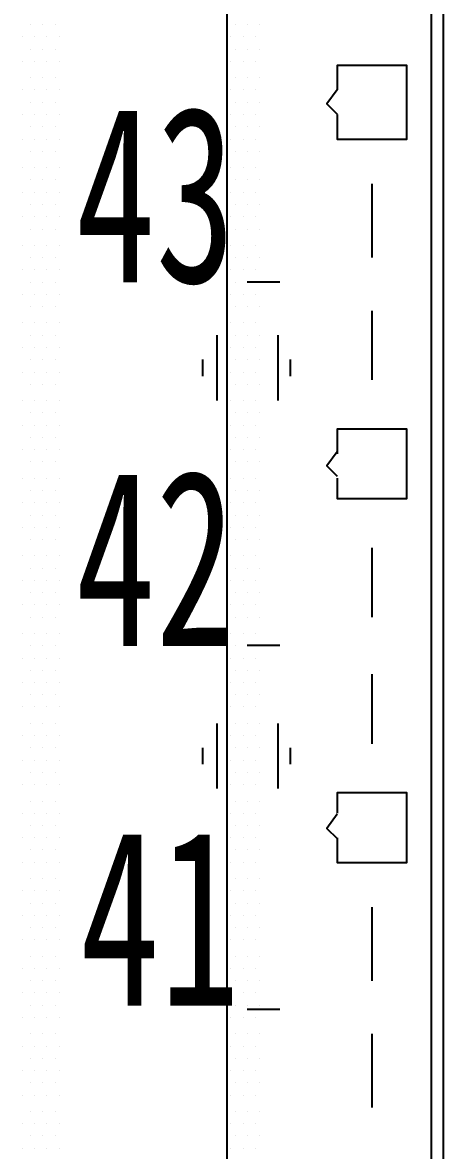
# Model space of a CAD drawing. Header units: metres. Extents: x 17 to 1264, y 17 to 859.
# Drawn here: x 170.49 to 185.32, y 658.15 to 697.89 of the extents above; entities that cross this region are included whole.
import ezdxf

# ---------------------------------------------------------------- set-up
doc = ezdxf.new("R2010")
doc.units = ezdxf.units.M
for name, color, linetype in [('LINES', 7, 'Continuous'), ('POLYLINES', 4, 'Continuous'), ('TEXTS', 3, 'Continuous')]:
    doc.layers.add(name, color=color, linetype=linetype)

msp = doc.modelspace()

# ---------------------------------------------------------------- linework, layer by layer
at = {"layer": 'LINES'}
for p, q in [((185.32, 152.64), (185.32, 755.14)), ((170.78, 697.82), (170.78, 697.82)), ((171.21, 697.82), (171.21, 697.82)), ((171.64, 697.82), (171.64, 697.82)), ((177.98, 697.82), (177.98, 697.82)), ((178.41, 697.82), (178.41, 697.82)), ((178.84, 697.82), (178.84, 697.82)), ((170.49, 697.39), (170.49, 697.39)), ((170.92, 697.39), (170.92, 697.39)), ((171.35, 697.39), (171.35, 697.39)), ((171.79, 697.39), (171.79, 697.39)), ((177.83, 697.39), (177.83, 697.39)), ((178.27, 697.39), (178.27, 697.39)), ((178.7, 697.39), (178.7, 697.39)), ((170.78, 696.96), (170.78, 696.96)), ((171.21, 696.96), (171.21, 696.96)), ((171.64, 696.96), (171.64, 696.96)), ((177.98, 696.96), (177.98, 696.96)), ((178.41, 696.96), (178.41, 696.96)), ((178.84, 696.96), (178.84, 696.96)), ((170.49, 696.53), (170.49, 696.53)), ((170.92, 696.53), (170.92, 696.53)), ((171.35, 696.53), (171.35, 696.53)), ((171.79, 696.53), (171.79, 696.53)), ((177.83, 696.53), (177.83, 696.53)), ((178.27, 696.53), (178.27, 696.53)), ((178.7, 696.53), (178.7, 696.53)), ((170.78, 695.95), (170.78, 695.95)), ((171.21, 695.95), (171.21, 695.95)), ((171.64, 695.95), (171.64, 695.95)), ((177.98, 695.95), (177.98, 695.95)), ((178.41, 695.95), (178.41, 695.95)), ((178.84, 695.95), (178.84, 695.95)), ((170.49, 695.52), (170.49, 695.52)), ((170.92, 695.52), (170.92, 695.52)), ((171.35, 695.52), (171.35, 695.52)), ((171.79, 695.52), (171.79, 695.52)), ((177.83, 695.52), (177.83, 695.52)), ((178.27, 695.52), (178.27, 695.52)), ((178.7, 695.52), (178.7, 695.52)), ((170.78, 695.09), (170.78, 695.09)), ((171.21, 695.09), (171.21, 695.09)), ((171.64, 695.09), (171.64, 695.09)), ((177.98, 695.09), (177.98, 695.09)), ((178.41, 695.09), (178.41, 695.09)), ((178.84, 695.09), (178.84, 695.09)), ((170.49, 694.66), (170.49, 694.66)), ((170.92, 694.66), (170.92, 694.66)), ((171.35, 694.66), (171.35, 694.66)), ((171.79, 694.66), (171.79, 694.66)), ((177.83, 694.66), (177.83, 694.66)), ((178.27, 694.66), (178.27, 694.66)), ((178.7, 694.66), (178.7, 694.66)), ((170.78, 694.22), (170.78, 694.22)), ((171.21, 694.22), (171.21, 694.22)), ((171.64, 694.22), (171.64, 694.22)), ((177.98, 694.22), (177.98, 694.22)), ((178.41, 694.22), (178.41, 694.22)), ((178.84, 694.22), (178.84, 694.22)), ((170.49, 693.79), (170.49, 693.79)), ((170.92, 693.79), (170.92, 693.79)), ((171.35, 693.79), (171.35, 693.79)), ((171.79, 693.79), (171.79, 693.79)), ((177.83, 693.79), (177.83, 693.79)), ((178.27, 693.79), (178.27, 693.79)), ((178.7, 693.79), (178.7, 693.79)), ((170.78, 693.36), (170.78, 693.36)), ((171.21, 693.36), (171.21, 693.36)), ((171.64, 693.36), (171.64, 693.36)), ((177.98, 693.36), (177.98, 693.36)), ((178.41, 693.36), (178.41, 693.36)), ((178.84, 693.36), (178.84, 693.36)), ((170.49, 692.78), (170.49, 692.78)), ((170.92, 692.78), (170.92, 692.78)), ((171.35, 692.78), (171.35, 692.78)), ((171.79, 692.78), (171.79, 692.78)), ((177.83, 692.78), (177.83, 692.78)), ((178.27, 692.78), (178.27, 692.78)), ((178.7, 692.78), (178.7, 692.78)), ((170.78, 692.35), (170.78, 692.35)), ((171.21, 692.35), (171.21, 692.35)), ((171.64, 692.35), (171.64, 692.35)), ((177.98, 692.35), (177.98, 692.35)), ((178.41, 692.35), (178.41, 692.35)), ((178.84, 692.35), (178.84, 692.35)), ((182.8, 692.21), (182.8, 689.62)), ((170.49, 691.92), (170.49, 691.92)), ((170.92, 691.92), (170.92, 691.92)), ((171.35, 691.92), (171.35, 691.92)), ((171.79, 691.92), (171.79, 691.92)), ((177.83, 691.92), (177.83, 691.92)), ((178.27, 691.92), (178.27, 691.92)), ((178.7, 691.92), (178.7, 691.92)), ((170.78, 691.49), (170.78, 691.49)), ((171.21, 691.49), (171.21, 691.49)), ((171.64, 691.49), (171.64, 691.49)), ((177.98, 691.49), (177.98, 691.49)), ((178.41, 691.49), (178.41, 691.49)), ((178.84, 691.49), (178.84, 691.49)), ((170.49, 691.06), (170.49, 691.06)), ((170.92, 691.06), (170.92, 691.06)), ((171.35, 691.06), (171.35, 691.06)), ((171.79, 691.06), (171.79, 691.06)), ((177.83, 691.06), (177.83, 691.06)), ((178.27, 691.06), (178.27, 691.06)), ((178.7, 691.06), (178.7, 691.06)), ((170.78, 690.62), (170.78, 690.62)), ((171.21, 690.62), (171.21, 690.62)), ((171.64, 690.62), (171.64, 690.62)), ((177.98, 690.62), (177.98, 690.62)), ((178.41, 690.62), (178.41, 690.62)), ((178.84, 690.62), (178.84, 690.62)), ((170.49, 690.05), (170.49, 690.05)), ((170.92, 690.05), (170.92, 690.05)), ((171.35, 690.05), (171.35, 690.05)), ((171.79, 690.05), (171.79, 690.05)), ((177.83, 690.05), (177.83, 690.05)), ((178.27, 690.05), (178.27, 690.05)), ((178.7, 690.05), (178.7, 690.05)), ((170.78, 689.62), (170.78, 689.62)), ((171.21, 689.62), (171.21, 689.62)), ((171.64, 689.62), (171.64, 689.62)), ((177.98, 689.62), (177.98, 689.62)), ((178.41, 689.62), (178.41, 689.62)), ((178.84, 689.62), (178.84, 689.62)), ((170.49, 689.18), (170.49, 689.18)), ((170.92, 689.18), (170.92, 689.18)), ((171.35, 689.18), (171.35, 689.18)), ((171.79, 689.18), (171.79, 689.18)), ((177.83, 689.18), (177.83, 689.18)), ((178.27, 689.18), (178.27, 689.18)), ((178.7, 689.18), (178.7, 689.18)), ((170.78, 688.75), (170.78, 688.75)), ((171.21, 688.75), (171.21, 688.75)), ((171.64, 688.75), (171.64, 688.75)), ((177.98, 688.75), (177.98, 688.75)), ((178.41, 688.75), (178.41, 688.75)), ((179.56, 688.75), (178.41, 688.75)), ((178.84, 688.75), (178.84, 688.75)), ((170.49, 688.32), (170.49, 688.32)), ((170.92, 688.32), (170.92, 688.32)), ((171.35, 688.32), (171.35, 688.32)), ((171.79, 688.32), (171.79, 688.32)), ((177.83, 688.32), (177.83, 688.32)), ((178.27, 688.32), (178.27, 688.32)), ((178.7, 688.32), (178.7, 688.32)), ((170.78, 687.89), (170.78, 687.89)), ((171.21, 687.89), (171.21, 687.89)), ((171.64, 687.89), (171.64, 687.89)), ((177.98, 687.89), (177.98, 687.89)), ((178.41, 687.89), (178.41, 687.89)), ((178.84, 687.89), (178.84, 687.89)), ((182.8, 687.74), (182.8, 685.3)), ((170.49, 687.31), (170.49, 687.31)), ((170.92, 687.31), (170.92, 687.31)), ((171.35, 687.31), (171.35, 687.31)), ((171.79, 687.31), (171.79, 687.31)), ((177.83, 687.31), (177.83, 687.31)), ((178.27, 687.31), (178.27, 687.31)), ((178.7, 687.31), (178.7, 687.31)), ((170.78, 686.88), (170.78, 686.88)), ((171.21, 686.88), (171.21, 686.88)), ((171.64, 686.88), (171.64, 686.88)), ((177.33, 686.88), (177.33, 684.58)), ((177.98, 686.88), (177.98, 686.88)), ((178.41, 686.88), (178.41, 686.88)), ((178.84, 686.88), (178.84, 686.88)), ((179.49, 686.88), (179.49, 684.58)), ((170.49, 686.45), (170.49, 686.45)), ((170.92, 686.45), (170.92, 686.45)), ((171.35, 686.45), (171.35, 686.45)), ((171.79, 686.45), (171.79, 686.45)), ((177.83, 686.45), (177.83, 686.45)), ((178.27, 686.45), (178.27, 686.45)), ((178.7, 686.45), (178.7, 686.45)), ((170.78, 686.02), (170.78, 686.02)), ((171.21, 686.02), (171.21, 686.02)), ((171.64, 686.02), (171.64, 686.02)), ((176.83, 686.02), (176.83, 685.44)), ((177.98, 686.02), (177.98, 686.02)), ((178.41, 686.02), (178.41, 686.02)), ((178.84, 686.02), (178.84, 686.02)), ((179.92, 686.02), (179.92, 685.44)), ((170.49, 685.58), (170.49, 685.58)), ((170.92, 685.58), (170.92, 685.58)), ((171.35, 685.58), (171.35, 685.58)), ((171.79, 685.58), (171.79, 685.58)), ((177.83, 685.58), (177.83, 685.58)), ((178.27, 685.58), (178.27, 685.58)), ((178.7, 685.58), (178.7, 685.58)), ((170.78, 685.15), (170.78, 685.15)), ((171.21, 685.15), (171.21, 685.15)), ((171.64, 685.15), (171.64, 685.15)), ((177.98, 685.15), (177.98, 685.15)), ((178.41, 685.15), (178.41, 685.15)), ((178.84, 685.15), (178.84, 685.15)), ((170.49, 684.58), (170.49, 684.58)), ((170.92, 684.58), (170.92, 684.58)), ((171.35, 684.58), (171.35, 684.58)), ((171.79, 684.58), (171.79, 684.58)), ((177.83, 684.58), (177.83, 684.58)), ((178.27, 684.58), (178.27, 684.58)), ((178.7, 684.58), (178.7, 684.58)), ((170.78, 684.14), (170.78, 684.14)), ((171.21, 684.14), (171.21, 684.14)), ((171.64, 684.14), (171.64, 684.14)), ((177.98, 684.14), (177.98, 684.14)), ((178.41, 684.14), (178.41, 684.14)), ((178.84, 684.14), (178.84, 684.14)), ((170.49, 683.71), (170.49, 683.71)), ((170.92, 683.71), (170.92, 683.71)), ((171.35, 683.71), (171.35, 683.71)), ((171.79, 683.71), (171.79, 683.71)), ((177.83, 683.71), (177.83, 683.71)), ((178.27, 683.71), (178.27, 683.71)), ((178.7, 683.71), (178.7, 683.71)), ((170.78, 683.28), (170.78, 683.28)), ((171.21, 683.28), (171.21, 683.28)), ((171.64, 683.28), (171.64, 683.28)), ((177.98, 683.28), (177.98, 683.28)), ((178.41, 683.28), (178.41, 683.28)), ((178.84, 683.28), (178.84, 683.28)), ((170.49, 682.85), (170.49, 682.85)), ((170.92, 682.85), (170.92, 682.85)), ((171.35, 682.85), (171.35, 682.85)), ((171.79, 682.85), (171.79, 682.85)), ((177.83, 682.85), (177.83, 682.85)), ((178.27, 682.85), (178.27, 682.85)), ((178.7, 682.85), (178.7, 682.85)), ((170.78, 682.42), (170.78, 682.42)), ((171.21, 682.42), (171.21, 682.42)), ((171.64, 682.42), (171.64, 682.42)), ((177.98, 682.42), (177.98, 682.42)), ((178.41, 682.42), (178.41, 682.42)), ((178.84, 682.42), (178.84, 682.42)), ((170.49, 681.84), (170.49, 681.84)), ((170.92, 681.84), (170.92, 681.84)), ((171.35, 681.84), (171.35, 681.84)), ((171.79, 681.84), (171.79, 681.84)), ((177.83, 681.84), (177.83, 681.84)), ((178.27, 681.84), (178.27, 681.84)), ((178.7, 681.84), (178.7, 681.84)), ((170.78, 681.41), (170.78, 681.41)), ((171.21, 681.41), (171.21, 681.41)), ((171.64, 681.41), (171.64, 681.41)), ((177.98, 681.41), (177.98, 681.41)), ((178.41, 681.41), (178.41, 681.41)), ((178.84, 681.41), (178.84, 681.41)), ((170.49, 680.98), (170.49, 680.98)), ((170.92, 680.98), (170.92, 680.98)), ((171.35, 680.98), (171.35, 680.98)), ((171.79, 680.98), (171.79, 680.98)), ((177.83, 680.98), (177.83, 680.98)), ((178.27, 680.98), (178.27, 680.98)), ((178.7, 680.98), (178.7, 680.98)), ((170.78, 680.54), (170.78, 680.54)), ((171.21, 680.54), (171.21, 680.54)), ((171.64, 680.54), (171.64, 680.54)), ((177.98, 680.54), (177.98, 680.54)), ((178.41, 680.54), (178.41, 680.54)), ((178.84, 680.54), (178.84, 680.54)), ((170.49, 680.11), (170.49, 680.11)), ((170.92, 680.11), (170.92, 680.11)), ((171.35, 680.11), (171.35, 680.11)), ((171.79, 680.11), (171.79, 680.11)), ((177.83, 680.11), (177.83, 680.11)), ((178.27, 680.11), (178.27, 680.11)), ((178.7, 680.11), (178.7, 680.11)), ((170.78, 679.68), (170.78, 679.68)), ((171.21, 679.68), (171.21, 679.68)), ((171.64, 679.68), (171.64, 679.68)), ((177.98, 679.68), (177.98, 679.68)), ((178.41, 679.68), (178.41, 679.68)), ((178.84, 679.68), (178.84, 679.68)), ((182.8, 679.39), (182.8, 676.94)), ((170.49, 679.1), (170.49, 679.1)), ((170.92, 679.1), (170.92, 679.1)), ((171.35, 679.1), (171.35, 679.1)), ((171.79, 679.1), (171.79, 679.1)), ((177.83, 679.1), (177.83, 679.1)), ((178.27, 679.1), (178.27, 679.1)), ((178.7, 679.1), (178.7, 679.1)), ((170.78, 678.67), (170.78, 678.67)), ((171.21, 678.67), (171.21, 678.67)), ((171.64, 678.67), (171.64, 678.67)), ((177.98, 678.67), (177.98, 678.67)), ((178.41, 678.67), (178.41, 678.67)), ((178.84, 678.67), (178.84, 678.67)), ((170.49, 678.24), (170.49, 678.24)), ((170.92, 678.24), (170.92, 678.24)), ((171.35, 678.24), (171.35, 678.24)), ((171.79, 678.24), (171.79, 678.24)), ((177.83, 678.24), (177.83, 678.24)), ((178.27, 678.24), (178.27, 678.24)), ((178.7, 678.24), (178.7, 678.24)), ((170.78, 677.81), (170.78, 677.81)), ((171.21, 677.81), (171.21, 677.81)), ((171.64, 677.81), (171.64, 677.81)), ((177.98, 677.81), (177.98, 677.81)), ((178.41, 677.81), (178.41, 677.81)), ((178.84, 677.81), (178.84, 677.81)), ((170.49, 677.38), (170.49, 677.38)), ((170.92, 677.38), (170.92, 677.38)), ((171.35, 677.38), (171.35, 677.38)), ((171.79, 677.38), (171.79, 677.38)), ((177.83, 677.38), (177.83, 677.38)), ((178.27, 677.38), (178.27, 677.38)), ((178.7, 677.38), (178.7, 677.38)), ((170.78, 676.94), (170.78, 676.94)), ((171.21, 676.94), (171.21, 676.94)), ((171.64, 676.94), (171.64, 676.94)), ((177.98, 676.94), (177.98, 676.94)), ((178.41, 676.94), (178.41, 676.94)), ((178.84, 676.94), (178.84, 676.94)), ((170.49, 676.37), (170.49, 676.37)), ((170.92, 676.37), (170.92, 676.37)), ((171.35, 676.37), (171.35, 676.37)), ((171.79, 676.37), (171.79, 676.37)), ((177.83, 676.37), (177.83, 676.37)), ((178.27, 676.37), (178.27, 676.37)), ((178.7, 676.37), (178.7, 676.37)), ((170.78, 675.94), (170.78, 675.94)), ((171.21, 675.94), (171.21, 675.94)), ((171.64, 675.94), (171.64, 675.94)), ((177.98, 675.94), (177.98, 675.94)), ((178.41, 675.94), (178.41, 675.94)), ((179.56, 675.94), (178.41, 675.94)), ((178.84, 675.94), (178.84, 675.94)), ((170.49, 675.5), (170.49, 675.5)), ((170.92, 675.5), (170.92, 675.5)), ((171.35, 675.5), (171.35, 675.5)), ((171.79, 675.5), (171.79, 675.5)), ((177.83, 675.5), (177.83, 675.5)), ((178.27, 675.5), (178.27, 675.5)), ((178.7, 675.5), (178.7, 675.5)), ((170.78, 675.07), (170.78, 675.07)), ((171.21, 675.07), (171.21, 675.07)), ((171.64, 675.07), (171.64, 675.07)), ((177.98, 675.07), (177.98, 675.07)), ((178.41, 675.07), (178.41, 675.07)), ((178.84, 675.07), (178.84, 675.07)), ((182.8, 674.93), (182.8, 672.48)), ((170.49, 674.64), (170.49, 674.64)), ((170.92, 674.64), (170.92, 674.64)), ((171.35, 674.64), (171.35, 674.64)), ((171.79, 674.64), (171.79, 674.64)), ((177.83, 674.64), (177.83, 674.64)), ((178.27, 674.64), (178.27, 674.64)), ((178.7, 674.64), (178.7, 674.64)), ((170.78, 674.21), (170.78, 674.21)), ((171.21, 674.21), (171.21, 674.21)), ((171.64, 674.21), (171.64, 674.21)), ((177.98, 674.21), (177.98, 674.21)), ((178.41, 674.21), (178.41, 674.21)), ((178.84, 674.21), (178.84, 674.21)), ((170.49, 673.78), (170.49, 673.78)), ((170.92, 673.78), (170.92, 673.78)), ((171.35, 673.78), (171.35, 673.78)), ((171.79, 673.78), (171.79, 673.78)), ((177.83, 673.78), (177.83, 673.78)), ((178.27, 673.78), (178.27, 673.78)), ((178.7, 673.78), (178.7, 673.78)), ((170.78, 673.2), (170.78, 673.2)), ((171.21, 673.2), (171.21, 673.2)), ((171.64, 673.2), (171.64, 673.2)), ((177.33, 673.2), (177.33, 670.9)), ((177.98, 673.2), (177.98, 673.2)), ((178.41, 673.2), (178.41, 673.2)), ((178.84, 673.2), (178.84, 673.2)), ((179.49, 673.2), (179.49, 670.9)), ((170.49, 672.77), (170.49, 672.77)), ((170.92, 672.77), (170.92, 672.77)), ((171.35, 672.77), (171.35, 672.77)), ((171.79, 672.77), (171.79, 672.77)), ((177.83, 672.77), (177.83, 672.77)), ((178.27, 672.77), (178.27, 672.77)), ((178.7, 672.77), (178.7, 672.77)), ((170.78, 672.34), (170.78, 672.34)), ((171.21, 672.34), (171.21, 672.34)), ((171.64, 672.34), (171.64, 672.34)), ((176.83, 672.34), (176.83, 671.76)), ((177.98, 672.34), (177.98, 672.34)), ((178.41, 672.34), (178.41, 672.34)), ((178.84, 672.34), (178.84, 672.34)), ((179.92, 672.34), (179.92, 671.76)), ((170.49, 671.9), (170.49, 671.9)), ((170.92, 671.9), (170.92, 671.9)), ((171.35, 671.9), (171.35, 671.9)), ((171.79, 671.9), (171.79, 671.9)), ((177.83, 671.9), (177.83, 671.9)), ((178.27, 671.9), (178.27, 671.9)), ((178.7, 671.9), (178.7, 671.9)), ((170.78, 671.47), (170.78, 671.47)), ((171.21, 671.47), (171.21, 671.47)), ((171.64, 671.47), (171.64, 671.47)), ((177.98, 671.47), (177.98, 671.47)), ((178.41, 671.47), (178.41, 671.47)), ((178.84, 671.47), (178.84, 671.47)), ((170.49, 671.04), (170.49, 671.04)), ((170.92, 671.04), (170.92, 671.04)), ((171.35, 671.04), (171.35, 671.04)), ((171.79, 671.04), (171.79, 671.04)), ((177.83, 671.04), (177.83, 671.04)), ((178.27, 671.04), (178.27, 671.04)), ((178.7, 671.04), (178.7, 671.04)), ((170.78, 670.46), (170.78, 670.46)), ((171.21, 670.46), (171.21, 670.46)), ((171.64, 670.46), (171.64, 670.46)), ((177.98, 670.46), (177.98, 670.46)), ((178.41, 670.46), (178.41, 670.46)), ((178.84, 670.46), (178.84, 670.46)), ((170.49, 670.03), (170.49, 670.03)), ((170.92, 670.03), (170.92, 670.03)), ((171.35, 670.03), (171.35, 670.03)), ((171.79, 670.03), (171.79, 670.03)), ((177.83, 670.03), (177.83, 670.03)), ((178.27, 670.03), (178.27, 670.03)), ((178.7, 670.03), (178.7, 670.03)), ((170.78, 669.6), (170.78, 669.6)), ((171.21, 669.6), (171.21, 669.6)), ((171.64, 669.6), (171.64, 669.6)), ((177.98, 669.6), (177.98, 669.6)), ((178.41, 669.6), (178.41, 669.6)), ((178.84, 669.6), (178.84, 669.6)), ((170.49, 669.17), (170.49, 669.17)), ((170.92, 669.17), (170.92, 669.17)), ((171.35, 669.17), (171.35, 669.17)), ((171.79, 669.17), (171.79, 669.17)), ((177.83, 669.17), (177.83, 669.17)), ((178.27, 669.17), (178.27, 669.17)), ((178.7, 669.17), (178.7, 669.17)), ((170.78, 668.74), (170.78, 668.74)), ((171.21, 668.74), (171.21, 668.74)), ((171.64, 668.74), (171.64, 668.74)), ((177.98, 668.74), (177.98, 668.74)), ((178.41, 668.74), (178.41, 668.74)), ((178.84, 668.74), (178.84, 668.74)), ((170.49, 668.3), (170.49, 668.3)), ((170.92, 668.3), (170.92, 668.3)), ((171.35, 668.3), (171.35, 668.3)), ((171.79, 668.3), (171.79, 668.3)), ((177.83, 668.3), (177.83, 668.3)), ((178.27, 668.3), (178.27, 668.3)), ((178.7, 668.3), (178.7, 668.3)), ((170.78, 667.73), (170.78, 667.73)), ((171.21, 667.73), (171.21, 667.73)), ((171.64, 667.73), (171.64, 667.73)), ((177.98, 667.73), (177.98, 667.73)), ((178.41, 667.73), (178.41, 667.73)), ((178.84, 667.73), (178.84, 667.73)), ((170.49, 667.3), (170.49, 667.3)), ((170.92, 667.3), (170.92, 667.3)), ((171.35, 667.3), (171.35, 667.3)), ((171.79, 667.3), (171.79, 667.3)), ((177.83, 667.3), (177.83, 667.3)), ((178.27, 667.3), (178.27, 667.3)), ((178.7, 667.3), (178.7, 667.3)), ((170.78, 666.86), (170.78, 666.86)), ((171.21, 666.86), (171.21, 666.86)), ((171.64, 666.86), (171.64, 666.86)), ((177.98, 666.86), (177.98, 666.86)), ((178.41, 666.86), (178.41, 666.86)), ((178.84, 666.86), (178.84, 666.86)), ((182.8, 666.72), (182.8, 664.13)), ((170.49, 666.43), (170.49, 666.43)), ((170.92, 666.43), (170.92, 666.43)), ((171.35, 666.43), (171.35, 666.43)), ((171.79, 666.43), (171.79, 666.43)), ((177.83, 666.43), (177.83, 666.43)), ((178.27, 666.43), (178.27, 666.43)), ((178.7, 666.43), (178.7, 666.43)), ((170.78, 666), (170.78, 666)), ((171.21, 666), (171.21, 666)), ((171.64, 666), (171.64, 666)), ((177.98, 666), (177.98, 666)), ((178.41, 666), (178.41, 666)), ((178.84, 666), (178.84, 666)), ((170.49, 665.57), (170.49, 665.57)), ((170.92, 665.57), (170.92, 665.57)), ((171.35, 665.57), (171.35, 665.57)), ((171.79, 665.57), (171.79, 665.57)), ((177.83, 665.57), (177.83, 665.57)), ((178.27, 665.57), (178.27, 665.57)), ((178.7, 665.57), (178.7, 665.57)), ((170.78, 664.99), (170.78, 664.99)), ((171.21, 664.99), (171.21, 664.99)), ((171.64, 664.99), (171.64, 664.99)), ((177.98, 664.99), (177.98, 664.99)), ((178.41, 664.99), (178.41, 664.99)), ((178.84, 664.99), (178.84, 664.99)), ((170.49, 664.56), (170.49, 664.56)), ((170.92, 664.56), (170.92, 664.56)), ((171.35, 664.56), (171.35, 664.56)), ((171.79, 664.56), (171.79, 664.56)), ((177.83, 664.56), (177.83, 664.56)), ((178.27, 664.56), (178.27, 664.56)), ((178.7, 664.56), (178.7, 664.56)), ((170.78, 664.13), (170.78, 664.13)), ((171.21, 664.13), (171.21, 664.13)), ((171.64, 664.13), (171.64, 664.13)), ((177.98, 664.13), (177.98, 664.13)), ((178.41, 664.13), (178.41, 664.13)), ((178.84, 664.13), (178.84, 664.13)), ((170.49, 663.7), (170.49, 663.7)), ((170.92, 663.7), (170.92, 663.7)), ((171.35, 663.7), (171.35, 663.7)), ((171.79, 663.7), (171.79, 663.7)), ((177.83, 663.7), (177.83, 663.7)), ((178.27, 663.7), (178.27, 663.7)), ((178.7, 663.7), (178.7, 663.7)), ((170.78, 663.26), (170.78, 663.26)), ((171.21, 663.26), (171.21, 663.26)), ((171.64, 663.26), (171.64, 663.26)), ((177.98, 663.26), (177.98, 663.26)), ((178.41, 663.26), (178.41, 663.26)), ((179.56, 663.12), (178.41, 663.12)), ((178.84, 663.26), (178.84, 663.26)), ((170.49, 662.83), (170.49, 662.83)), ((170.92, 662.83), (170.92, 662.83)), ((171.35, 662.83), (171.35, 662.83)), ((171.79, 662.83), (171.79, 662.83)), ((177.83, 662.83), (177.83, 662.83)), ((178.27, 662.83), (178.27, 662.83)), ((178.7, 662.83), (178.7, 662.83)), ((170.78, 662.26), (170.78, 662.26)), ((171.21, 662.26), (171.21, 662.26)), ((171.64, 662.26), (171.64, 662.26)), ((177.98, 662.26), (177.98, 662.26)), ((178.41, 662.26), (178.41, 662.26)), ((178.84, 662.26), (178.84, 662.26)), ((182.8, 662.26), (182.8, 659.66)), ((170.49, 661.82), (170.49, 661.82)), ((170.92, 661.82), (170.92, 661.82)), ((171.35, 661.82), (171.35, 661.82)), ((171.79, 661.82), (171.79, 661.82)), ((177.83, 661.82), (177.83, 661.82)), ((178.27, 661.82), (178.27, 661.82)), ((178.7, 661.82), (178.7, 661.82)), ((170.78, 661.39), (170.78, 661.39)), ((171.21, 661.39), (171.21, 661.39)), ((171.64, 661.39), (171.64, 661.39)), ((177.98, 661.39), (177.98, 661.39)), ((178.41, 661.39), (178.41, 661.39)), ((178.84, 661.39), (178.84, 661.39)), ((170.49, 660.96), (170.49, 660.96)), ((170.92, 660.96), (170.92, 660.96)), ((171.35, 660.96), (171.35, 660.96)), ((171.79, 660.96), (171.79, 660.96)), ((177.83, 660.96), (177.83, 660.96)), ((178.27, 660.96), (178.27, 660.96)), ((178.7, 660.96), (178.7, 660.96)), ((170.78, 660.53), (170.78, 660.53)), ((171.21, 660.53), (171.21, 660.53)), ((171.64, 660.53), (171.64, 660.53)), ((177.98, 660.53), (177.98, 660.53)), ((178.41, 660.53), (178.41, 660.53)), ((178.84, 660.53), (178.84, 660.53)), ((170.49, 660.1), (170.49, 660.1)), ((170.92, 660.1), (170.92, 660.1)), ((171.35, 660.1), (171.35, 660.1)), ((171.79, 660.1), (171.79, 660.1)), ((177.83, 660.1), (177.83, 660.1)), ((178.27, 660.1), (178.27, 660.1)), ((178.7, 660.1), (178.7, 660.1)), ((170.78, 659.52), (170.78, 659.52)), ((171.21, 659.52), (171.21, 659.52)), ((171.64, 659.52), (171.64, 659.52)), ((177.98, 659.52), (177.98, 659.52)), ((178.41, 659.52), (178.41, 659.52)), ((178.84, 659.52), (178.84, 659.52)), ((170.49, 659.09), (170.49, 659.09)), ((170.92, 659.09), (170.92, 659.09)), ((171.35, 659.09), (171.35, 659.09)), ((171.79, 659.09), (171.79, 659.09)), ((177.83, 659.09), (177.83, 659.09)), ((178.27, 659.09), (178.27, 659.09)), ((178.7, 659.09), (178.7, 659.09)), ((170.78, 658.66), (170.78, 658.66)), ((171.21, 658.66), (171.21, 658.66)), ((171.64, 658.66), (171.64, 658.66)), ((177.98, 658.66), (177.98, 658.66)), ((178.41, 658.66), (178.41, 658.66)), ((178.84, 658.66), (178.84, 658.66)), ((170.49, 658.22), (170.49, 658.22)), ((170.92, 658.22), (170.92, 658.22)), ((171.35, 658.22), (171.35, 658.22)), ((171.79, 658.22), (171.79, 658.22)), ((177.83, 658.22), (177.83, 658.22)), ((178.27, 658.22), (178.27, 658.22)), ((178.7, 658.22), (178.7, 658.22))]:
    msp.add_line(p, q, dxfattribs=at)
at = {"layer": 'POLYLINES'}
for points in [[(177.69, 755.14), (177.69, 611.42), (177.69, 152.64)], [(184.89, 737.57), (184.89, 596.88), (184.89, 152.64)], [(181.58, 694.66), (181.58, 693.79), (184.03, 693.79), (184.03, 696.38), (181.58, 696.38), (181.58, 695.52)], [(181.57, 695.53), (181.21, 695.03), (181.57, 694.67)], [(181.58, 681.84), (181.58, 681.12), (184.03, 681.12), (184.03, 683.57), (181.58, 683.57), (181.58, 682.7)], [(181.57, 682.77), (181.21, 682.27), (181.57, 681.91)], [(181.58, 669.17), (181.58, 668.3), (184.03, 668.3), (184.03, 670.75), (181.58, 670.75), (181.58, 670.03)], [(181.57, 670), (181.21, 669.5), (181.57, 669.14)]]:
    msp.add_lwpolyline(points, dxfattribs=at)

# ---------------------------------------------------------------- texts
at = {"layer": 'TEXTS', "width": 0.666667}
for s, p in [('43', (172.36, 688.74)), ('42', (172.36, 675.92)), ('41', (172.51, 663.25))]:
    msp.add_text(s, height=6.21, dxfattribs=at).set_placement(p)

doc.saveas('drawing.dxf')
